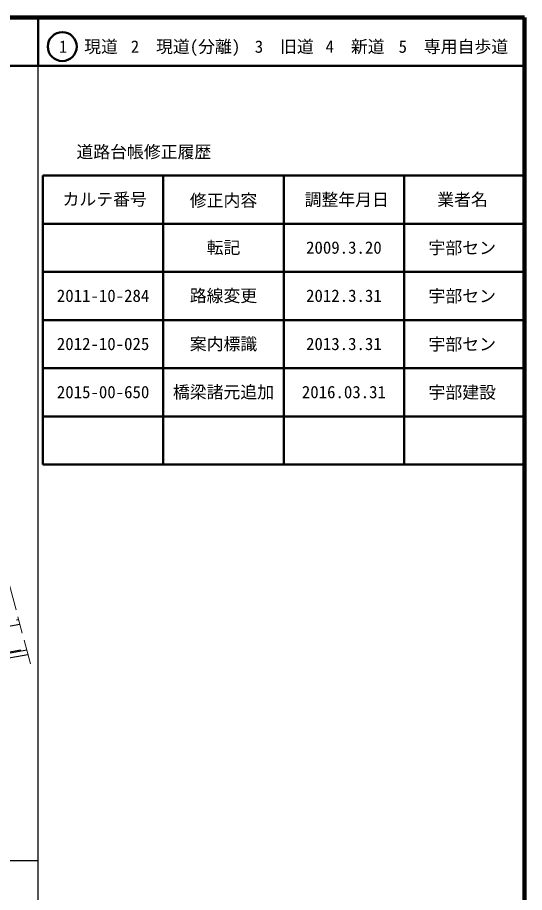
# Model space of a CAD drawing. Units: millimetres, scale not verified. Extents: x 40000 to 680000, y 20000 to 380000.
# Drawn here: x 574729 to 680000, y 198357 to 380000 of the extents above; entities that cross this region are included whole.
import ezdxf
from ezdxf.enums import TextEntityAlignment as Align

# ---------------------------------------------------------------- set-up
doc = ezdxf.new("R2010")
doc.units = ezdxf.units.MM
doc.header["$LTSCALE"] = 1000
doc.linetypes.add('CHAIN', pattern=[18.5, 12, -1.5, 3.5, -1.5])
for name, color, linetype, lineweight in [('M-BGD', 7, 'Continuous', 25), ('M-BMK', 2, 'CHAIN', 13), ('M-BMK-ROW', 30, 'Continuous', 25), ('M-TTL', 2, 'Continuous', 140), ('M-TTL-BAND', 7, 'Continuous', 25), ('M-TTL-FRAM', 2, 'Continuous', 50), ('M-TTL-LINE', 7, 'Continuous', 50)]:
    doc.layers.add(name, color=color, linetype=linetype, lineweight=lineweight)
doc.layers.add('M-TTL-TXT', color=7, linetype='Continuous')
doc.styles.add('ＭＳ ゴシック', font='')
doc.styles.get('ＭＳ ゴシック').set_extended_font_data('MS Gothic')

msp = doc.modelspace()

# ---------------------------------------------------------------- linework, layer by layer
at = {"layer": 'M-BGD'}
for p, q in [((574523, 254941), (574950, 255022)), ((575223, 254003), (506249, 241276)), ((576651, 248670), (508793, 236661)), ((572730, 248230), (575425, 248707))]:
    msp.add_line(p, q, dxfattribs=at)
at = {"layer": 'M-BMK'}
msp.add_line((566533, 286467), (577416, 245810), dxfattribs=at)
at = {"layer": 'M-BMK-ROW'}
msp.add_line((576910, 247700), (513923, 236553), dxfattribs=at)
at = {"layer": 'M-TTL'}
for p, q in [((680000, 380000), (40000, 380000)), ((680000, 20000), (680000, 380000))]:
    msp.add_line(p, q, dxfattribs=at)
at = {"layer": 'M-TTL-BAND'}
for p, q in [((579000, 20000), (579000, 370000)), ((40000, 205000), (579000, 205000))]:
    msp.add_line(p, q, dxfattribs=at)
at = {"layer": 'M-TTL-FRAM'}
for p, q in [((580000, 347197), (580000, 287197)), ((580000, 347197), (680000, 347197)), ((580000, 287197), (680000, 287197))]:
    msp.add_line(p, q, dxfattribs=at)
at = {"layer": 'M-TTL-LINE'}
for p, q in [((579000, 380000), (579000, 370000)), ((40000, 370000), (680000, 370000)), ((605000, 347197), (605000, 287197)), ((630000, 347197), (630000, 287197)), ((655000, 347197), (655000, 287197)), ((580000, 337197), (680000, 337197)), ((580000, 327197), (680000, 327197)), ((580000, 317197), (680000, 317197)), ((580000, 307197), (680000, 307197)), ((580000, 297197), (680000, 297197))]:
    msp.add_line(p, q, dxfattribs=at)
msp.add_circle((584031, 373958), 3000, dxfattribs=at)

# ---------------------------------------------------------------- texts
at = {"layer": 'M-TTL-TXT', "style": 'ＭＳ ゴシック'}
for s, p in [('1\u3000現道', (589448, 373958)), ('2\u3000現道(分離)', (609619, 373958)), ('3\u3000旧道', (630121, 373958)), ('4\u3000新道', (644824, 373958)), ('5\u3000専用自歩道', (665228, 373958)), ('道路台帳修正履歴', (600968, 352113)), ('カルテ番号', (592839, 342277)), ('修正内容', (617509, 342023)), ('調整年月日', (643089, 342197)), ('業者名', (667134, 342197)), ('転記', (617500, 332245)), ('2009.3.20', (642500, 332245)), ('宇部セン', (667077, 332189)), ('2011-10-284', (592500, 322245)), ('路線変更', (617500, 322245)), ('2012.3.31', (642500, 322245)), ('宇部セン', (667077, 322189)), ('2012-10-025', (592500, 312245)), ('案内標識', (617500, 312245)), ('2013.3.31', (642500, 312245)), ('宇部セン', (667077, 312189)), ('2015-00-650', (592500, 302245)), ('橋梁諸元追加', (617500, 302245)), ('2016.03.31', (642500, 302245)), ('宇部建設', (667077, 302189))]:
    msp.add_text(s, height=2566, dxfattribs=at).set_placement(p, align=Align.MIDDLE_CENTER)

doc.saveas('drawing.dxf')
